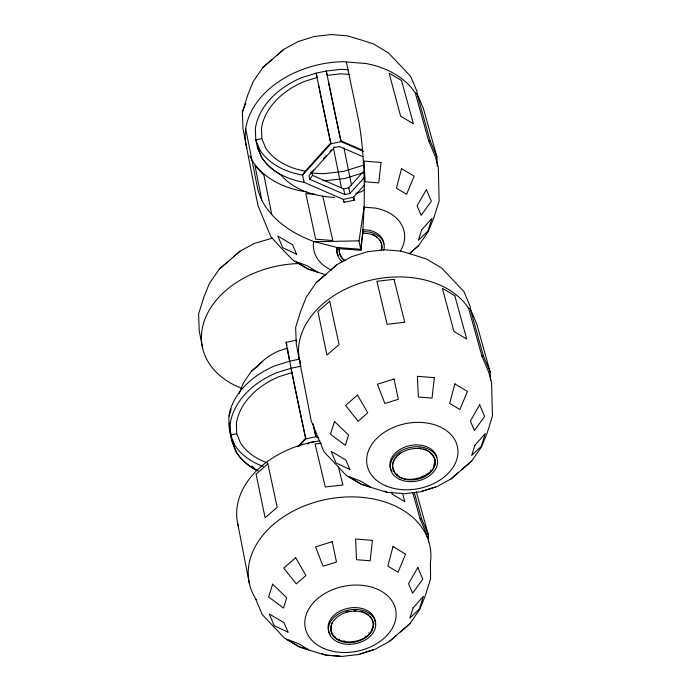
<?xml version="1.0" encoding="UTF-8"?>
<svg xmlns="http://www.w3.org/2000/svg" width="691" height="691" viewBox="0 0 691 691"><rect width="100%" height="100%" fill="white"/><g stroke="black" fill="none" stroke-linecap="round" stroke-linejoin="round"><path stroke-width="1.04" d="M346.346 61.957L358.309 119.042A92.223 16.152 89.3 0 1 364.105 207.179L362.905 229.706L360.702 249.287L336.802 247.438L313.679 241.427A92.223 62.069 8.6 0 1 257.449 187.537M345.578 260.783C341.285 258.486 338.694 253.502 339.341 248.665L360.909 250.332L362.905 232.668L363.017 233.238L368.26 233.662A21.542 15.478 -11.3 0 1 381.397 250.634M360.909 250.332L359.018 240.865L364.105 207.179M363.017 233.238L362.905 229.706L368.709 230.172A23.865 17.145 -11.3 0 1 383.876 243.975M326.04 274.845L307.996 269.153L293.001 260.179L282.887 249.9L270.82 236.676L257.916 205.512L242.99 128.863L242.36 112.089L247.706 95.151L253.191 81.564L263.021 67.338L283.768 49.372L298.132 41.546L314.293 36.485L331.144 34.55L347.547 35.863L362.378 40.328L373.503 43.939L388.497 52.913L410.679 76.416L417.252 91.963M437.265 165.995L436.911 156.831L423.462 108.729L416.837 93.069L415.326 93.086A89.77 64.505 -11.3 0 0 365.885 63.512L343.306 61.706A89.709 64.462 -11.3 0 0 245.702 128.897L245.676 129.01A89.77 64.505 -11.3 0 0 246.825 147.978M338.21 255.463A23.865 17.145 -11.3 0 1 336.75 247.585L337.122 249.416A23.865 17.145 -11.3 0 0 342.287 261.63M339.126 247.62L339.298 248.803M339.341 248.665L339.411 249.373A21.542 15.478 -11.3 0 0 344.075 260.395M381.104 250.047L381.743 248L381.596 243.94L380.007 240.183M332.025 622.617C323.518 650.317 376.345 646.465 373.028 621.848M392.903 462.996L393.87 459.93M433.525 466.261L434.492 463.195M242.36 112.089L245.763 103.495M239.121 393.585L243.508 382.719L251.369 371.335L262.727 361.471M312.721 171.463L313.774 169.813M348.264 69.791L341.587 69.255L326.256 71.018L316.132 73.16L319.294 88.284A73.764 0.803 78 0 0 330.773 142.942L305.267 171.135L302.554 175.108L304.17 182.364L343.28 199.405L353.403 197.255L364.736 184.73M310.596 173.234L311.684 171.644L312.505 175.333L309.793 179.306L344.809 194.56L349.948 193.471L364.753 177.112M272.617 238.093L254.348 243.387L239.984 251.213L219.246 269.179L209.416 283.414L203.923 297L198.576 313.913L199.215 330.713L202.541 347.789M470.536 307.175L463.963 291.637L441.782 268.134L426.779 259.16L415.662 255.549L400.832 251.083L384.429 249.771L367.569 251.705L351.408 256.758L337.044 264.593L316.305 282.559L306.476 296.785L300.982 310.371L295.636 327.284L296.275 344.083L311.2 420.733L317.532 436.349L324.105 451.897L346.286 475.399L361.281 484.374L387.236 492.45M409.685 253.39L418.478 245.754L428.308 231.528L433.793 217.941L439.139 201.029L438.327 167.3L435.399 156.857L428.627 140.843L415.326 93.086M394.932 458.392L395.995 456.855M392.574 464.024C393.032 495.222 455.861 472.558 427.945 450.748M403.63 493.763L420.491 491.828L436.652 486.766L451.016 478.941L471.754 460.975L481.584 446.749L487.077 433.162L492.424 416.25L491.603 382.52L488.684 372.078L481.912 356.055L468.602 308.307A89.77 64.505 -11.3 0 0 360.659 283.008A89.77 64.505 -11.3 0 0 300.101 363.198M255.687 599.037L262.26 614.584L284.433 638.087L299.436 647.061L325.383 655.137L341.786 656.45L358.646 654.515L374.807 649.454L389.171 641.628L409.91 623.662L419.739 609.436L425.233 595.849L430.579 578.937L430.415 562.604A92.205 66.258 -11.3 0 0 325.141 499.636A92.205 66.258 -11.3 0 0 256.162 599.503M323.448 158.636L326.316 155.458M329.909 151.493L331.352 149.904M362.81 156.641L339.48 146.483L334.34 147.572L308.963 175.618L309.793 179.306M312.505 175.333L343.617 188.885L348.765 187.797L363.552 171.446M297.856 446.671L305.647 438.059A73.764 0.803 78 0 1 294.167 383.401L287.819 352.168A79.284 0.864 78 0 1 287.033 345.25M298.676 446.732L305.759 438.897L315.882 436.755L318.819 438.034M307.806 444.244L309.214 442.689L314.353 441.601M396.522 456.095L400.348 452.769M263.021 67.338L272.176 59.435M219.246 269.179L228.393 261.276M316.305 282.559L325.461 274.655M251.369 371.335L258.693 365.012M409.322 253.657L418.478 245.754M462.141 469.284L471.754 460.975M400.296 631.971L409.91 623.662M277.221 55.012L283.768 49.372M233.437 256.853L239.984 251.213M330.497 270.224L337.044 264.593M451.016 478.941L458.193 472.756M389.171 641.628L396.349 635.444M364.511 189.887L360.978 191.813L355.995 193.376M363.025 172.828L344.913 178.494L326.014 180.662A73.082 52.516 -11.3 0 1 322.904 180.671M301.138 366.135L291.015 368.277L276.314 372.872A79.284 56.973 -11.3 0 0 230.233 423.816L230.656 434.993L232.271 442.257L236.348 452.303A79.284 55.133 -12.6 0 0 258.279 470.934M291.982 372.622L278.819 376.742A73.082 52.516 -11.3 0 0 236.348 423.695L236.719 433.715L240.416 442.827A73.764 51.298 -12.6 0 0 267.477 462.935M421.933 491.189L435.399 486.982M345.923 612.036L348.592 611.198M360.089 653.876L373.555 649.67M305.267 171.135A73.764 51.298 -12.6 0 1 265.534 147.71L261.846 138.597L255.782 139.884L257.397 147.14L261.466 157.185A79.284 55.133 -12.6 0 0 304.17 182.364M344.127 202.325L354.25 200.183M286.186 342.33L296.309 340.179A79.284 0.864 78 0 0 296.577 342.546M299.721 359.078L289.598 361.22L274.906 365.815A79.284 56.973 -11.3 0 0 228.825 416.759L229.248 427.936L230.656 434.993L234.724 445.047A79.284 55.133 -12.6 0 0 263.34 466.485M230.656 434.993L236.719 433.715M321.496 443.242L315.07 443.985L325.271 486.991L342.883 484.961L338.452 467.159M428.627 140.843L430.139 140.817L436.911 156.831M359.018 240.865L313.584 241.72A46.107 33.133 -11.3 0 0 331.265 270.051M337.165 249.27L339.454 249.244M468.602 308.307L470.113 308.29L476.738 323.949L490.195 372.052L490.506 380.197M481.912 356.055L483.424 356.038L490.195 372.052M412.829 492.795L420.068 518.742L421.579 518.725L428.351 534.739L428.619 541.874M349.81 74.498L340.957 73.79L327.232 75.362L326.256 71.018L329.417 86.142A73.764 0.803 78 0 0 340.896 140.8L341.009 141.638L363.492 151.441M315.191 194.335L305.811 193.584L315.657 239.181L332.794 240.554L322.723 195.959M334.565 197.41C314.837 196.434 293.632 190.215 280.589 174.495M363.725 207.153L375.325 208.077A46.107 33.133 -11.3 0 1 400.27 251.299M363.276 231.545L369.08 232.003A23.865 17.145 -11.3 0 1 383.773 250.358M418.711 448.088L421.424 448.304M388.221 492.407L401.886 493.495M354.155 610.559L355.969 610.706M340.041 656.182L326.377 655.094L321.522 653.47M423.384 448.891L426.321 449.781M360.555 611.285L363.501 612.174M384.343 491.102L387.245 492.078M340.896 140.8L362.412 150.172M314.008 427.677A73.764 0.803 78 0 0 315.77 435.909L317.73 436.764M373.045 234.56L377.087 236.978M364.477 612.468L368.519 614.886M252.016 465.829L255.463 469.612M369.685 616.165L371.438 618.082L372.63 620.907M420.068 518.742L426.839 534.765L426.917 536.795M257.397 147.14L261.379 156.546M416.327 491.75L428.351 534.739M416.837 93.069L430.139 140.817M470.113 308.29L483.424 356.038M414.35 492.778L421.579 518.725M402.594 493.478L404.857 501.735L392.056 494.074L391.512 492.018M256.62 470.519A79.284 56.973 -11.3 0 1 236.65 452.605C232.262 443.389 229.395 433.222 229.196 422.996M348.765 187.797L349.948 193.471M343.617 188.885L344.809 194.56M343.954 147.917L351.477 185.153M333.408 148.021L341.354 187.296M291.015 368.277L293.425 380.154A79.284 0.864 78 0 0 305.759 438.897L305.647 438.059M430.873 470.105L431.08 471.15M427.047 473.43L427.254 474.475M381.536 246.955L381.743 248M422.296 476.013L422.512 477.058M397.031 473.991L397.239 475.037M394.112 470.796L394.319 471.841M340.827 255.575L341.043 256.62M371.68 628.948L371.888 629.993M369.029 632.792L369.236 633.837M365.202 636.117L365.409 637.162M271.753 214.288L263.936 175.341L254.962 165.503L261.742 200.027M299.929 360.08L300.326 362.101M245.711 128.897L257.441 187.537M344.127 640.574L344.334 641.628M339.229 639.097L339.436 640.151M335.187 636.679L335.394 637.724M298.538 353.041L298.935 355.053M289.762 361.462L287.43 348.204L279.458 350.7A52.162 37.478 -11.3 0 0 256.646 367.439M237.756 523.847L249.356 583.42M334.228 146.725L334.34 147.572M330.773 142.942L330.885 143.788L302.554 175.108A79.284 55.133 -12.6 0 1 259.851 149.93L255.782 139.884L255.359 128.699A79.284 56.973 -11.3 0 1 301.44 77.755L316.132 73.16L317.109 77.513L303.945 81.624A73.082 52.516 -11.3 0 0 261.466 128.586L261.846 138.597M315.77 435.909L315.882 436.755A79.284 0.864 78 0 1 313.101 423.73M434.699 459.126L434.82 462.175M230.846 433.222L230.863 435.2M353.74 196.425A79.284 0.864 78 0 1 353.403 197.255M328.666 82.903A79.284 0.864 78 0 0 341.009 141.638L330.885 143.788A79.284 0.864 78 0 1 318.542 85.045M363.621 164.899A73.082 52.516 -11.3 0 1 361.618 165.771L343.496 171.437L324.606 173.605A73.082 52.516 -11.3 0 1 311.183 172.905M306.536 191.865A89.77 64.505 -11.3 0 1 249.779 155.967M344.075 201.34A79.284 0.864 78 0 1 343.28 199.405M280.84 174.892A79.284 56.973 -11.3 0 1 261.777 157.488M238.257 525.886A89.77 64.505 -11.3 0 1 319.933 440.806M330.125 634.157A23.865 17.145 -11.3 0 1 347.979 608.313A23.865 17.145 -11.3 0 1 375.222 624.604M229.308 416.077A79.284 55.133 -12.6 0 1 231.226 409.176M241.997 388.42A89.77 64.505 -11.3 0 1 206.315 315.856A89.77 64.505 -11.3 0 1 298.486 263.582M391.97 471.469A23.865 17.145 -11.3 0 1 406.809 446.412A23.865 17.145 -11.3 0 1 436.902 457.416M381.009 162.445L378.763 182.882L365.09 181.793L364.131 161.098L381.009 162.445M372.44 540.353L370.195 560.79L356.53 559.701L355.563 539.006L372.44 540.353M434.293 377.666L432.039 398.102L418.375 397.014L417.407 376.319L434.293 377.666M401.549 168.639L396.401 188.202L406.602 194.309L414.159 176.179L401.549 168.639M392.989 546.546L387.832 566.11L398.042 572.217L405.591 554.087L392.989 546.546M454.833 383.859L449.677 403.423L459.886 409.53L467.436 391.4L454.833 383.859M272.634 584.189L268.609 596.929L283.465 608.045L286.73 597.732L272.634 584.189M334.479 421.501L330.453 434.242L345.31 445.358L348.575 435.045L334.479 421.501M421.665 229.93L418.409 240.243L427.954 231.079L431.987 218.339L421.665 229.93M413.106 607.838L409.841 618.151L419.394 608.987L423.419 596.247L413.106 607.838M474.95 445.151L471.685 455.464L481.238 446.3L485.263 433.559L474.95 445.151M426.39 189.593L417.105 205.823L421.113 215.298L431.339 201.297L426.39 189.593M479.675 404.814L470.39 421.044L474.397 430.519L484.624 416.518L479.675 404.814M417.822 567.501L408.536 583.731L412.553 593.206L422.78 579.205L417.822 567.501M329.711 301.216L317.92 311.451L326.938 355.096L339.056 344.576L329.711 301.216M267.858 463.903L256.076 474.138L265.094 517.784L277.203 507.263L267.858 463.903M357.523 395.045L345.595 405.41L358.119 421.225L367.776 412.838L357.523 395.045M295.679 557.732L283.751 568.097L296.275 583.912L305.932 575.525L295.679 557.732M394.06 379.005L377.424 384.205L384.861 403.527L398.327 399.32L394.06 379.005M332.216 541.692L315.58 546.892L323.017 566.214L336.482 562.008L332.216 541.692M394.051 279.328L376.915 281.297L387.115 324.304L404.727 322.274L394.051 279.328M317.299 271.865L307.599 268.721L294.997 261.181L307.098 265.759L317.299 271.865M370.583 487.086L360.883 483.942L348.281 476.401L360.374 480.979L370.583 487.086M308.739 649.773L299.039 646.629L286.437 639.089L298.529 643.667L308.739 649.773M296.594 254.245L282.766 247.767L277.817 236.063L292.587 244.769L296.594 254.245M349.871 469.465L336.051 462.987L331.093 451.283L345.863 459.99L349.871 469.465M288.026 632.153L274.197 625.675L269.248 613.971L284.018 622.677L288.026 632.153M401.523 80.493L389.068 73.047L400.625 116.166L413.417 123.827L401.523 80.493M454.799 295.713L442.352 288.268L453.901 331.386L466.701 339.048L454.799 295.713M323.656 648.391A46.107 33.133 -11.3 0 0 395.883 617.909A46.107 33.133 -11.3 0 0 331.818 590.002A46.107 33.133 -11.3 0 0 323.656 648.391M338.201 642.215A23.865 17.145 -11.3 0 0 375.593 626.443A23.865 17.145 -11.3 0 0 342.425 611.993A23.865 17.145 -11.3 0 0 338.201 642.215M339.557 640.721A21.542 15.478 -11.3 0 0 373.295 626.487A21.542 15.478 -11.3 0 0 343.367 613.444A21.542 15.478 -11.3 0 0 339.557 640.721M385.5 485.704A46.107 33.133 -11.3 0 0 457.727 455.222A46.107 33.133 -11.3 0 0 393.663 427.314A46.107 33.133 -11.3 0 0 385.5 485.704M401.402 478.034A21.542 15.478 -11.3 0 0 435.14 463.799A21.542 15.478 -11.3 0 0 405.211 450.757A21.542 15.478 -11.3 0 0 401.402 478.034M400.046 479.528A23.865 17.145 -11.3 0 0 437.438 463.756A23.865 17.145 -11.3 0 0 404.27 449.305A23.865 17.145 -11.3 0 0 400.046 479.528"/></g></svg>
